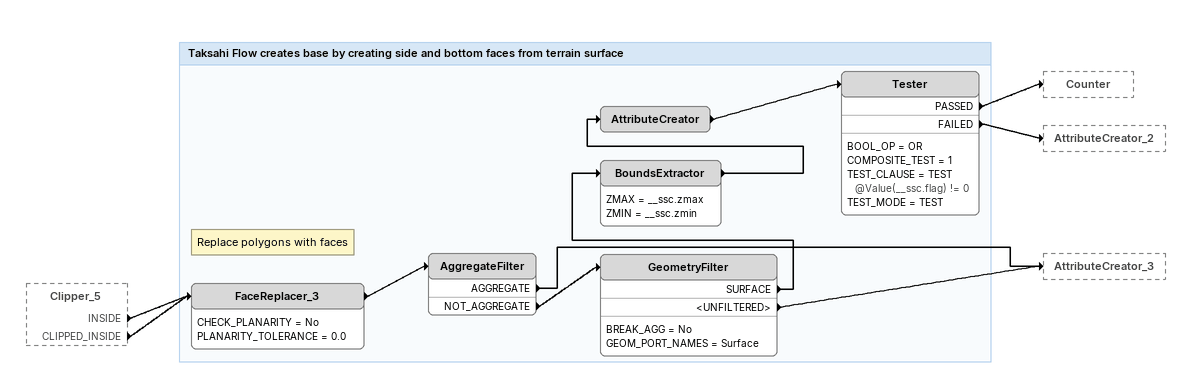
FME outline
Clipper_5 [outside]
    INSIDE -> FaceReplacer_3
    CLIPPED_INSIDE -> FaceReplacer_3

Bookmark: Taksahi Flow creates base by creating side and bottom faces from terrain surface
Note: Replace polygons with faces
FaceReplacer_3
    CHECK_PLANARITY = No
    PLANARITY_TOLERANCE = 0.0
    -> AggregateFilter
AggregateFilter
    AGGREGATE -> AttributeCreator_3
    NOT_AGGREGATE -> GeometryFilter
GeometryFilter
    BREAK_AGG = No
    GEOM_PORT_NAMES = Surface
    SURFACE -> BoundsExtractor
    <UNFILTERED> -> AttributeCreator_3
BoundsExtractor
    ZMAX = __ssc.zmax
    ZMIN = __ssc.zmin
    -> AttributeCreator
AttributeCreator
    -> Tester
Tester
    BOOL_OP = OR
    COMPOSITE_TEST = 1
    TEST_CLAUSE = TEST @Value(__ssc.flag) != 0
    TEST_MODE = TEST
    PASSED -> Counter
    FAILED -> AttributeCreator_2
